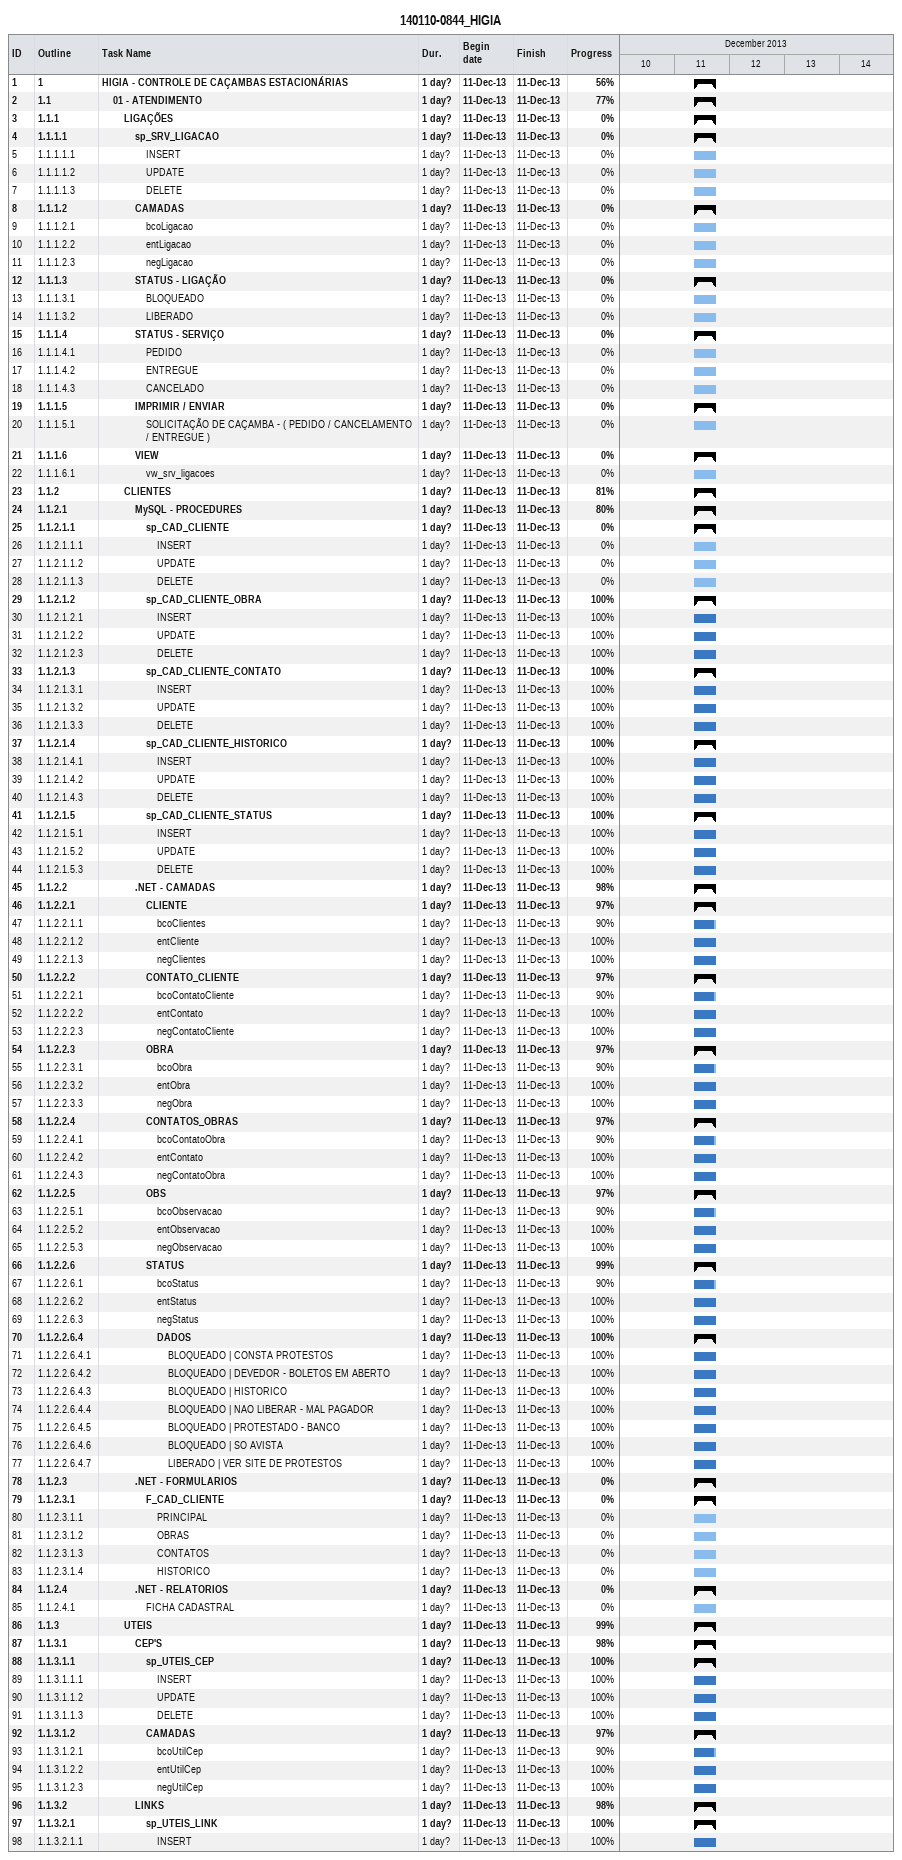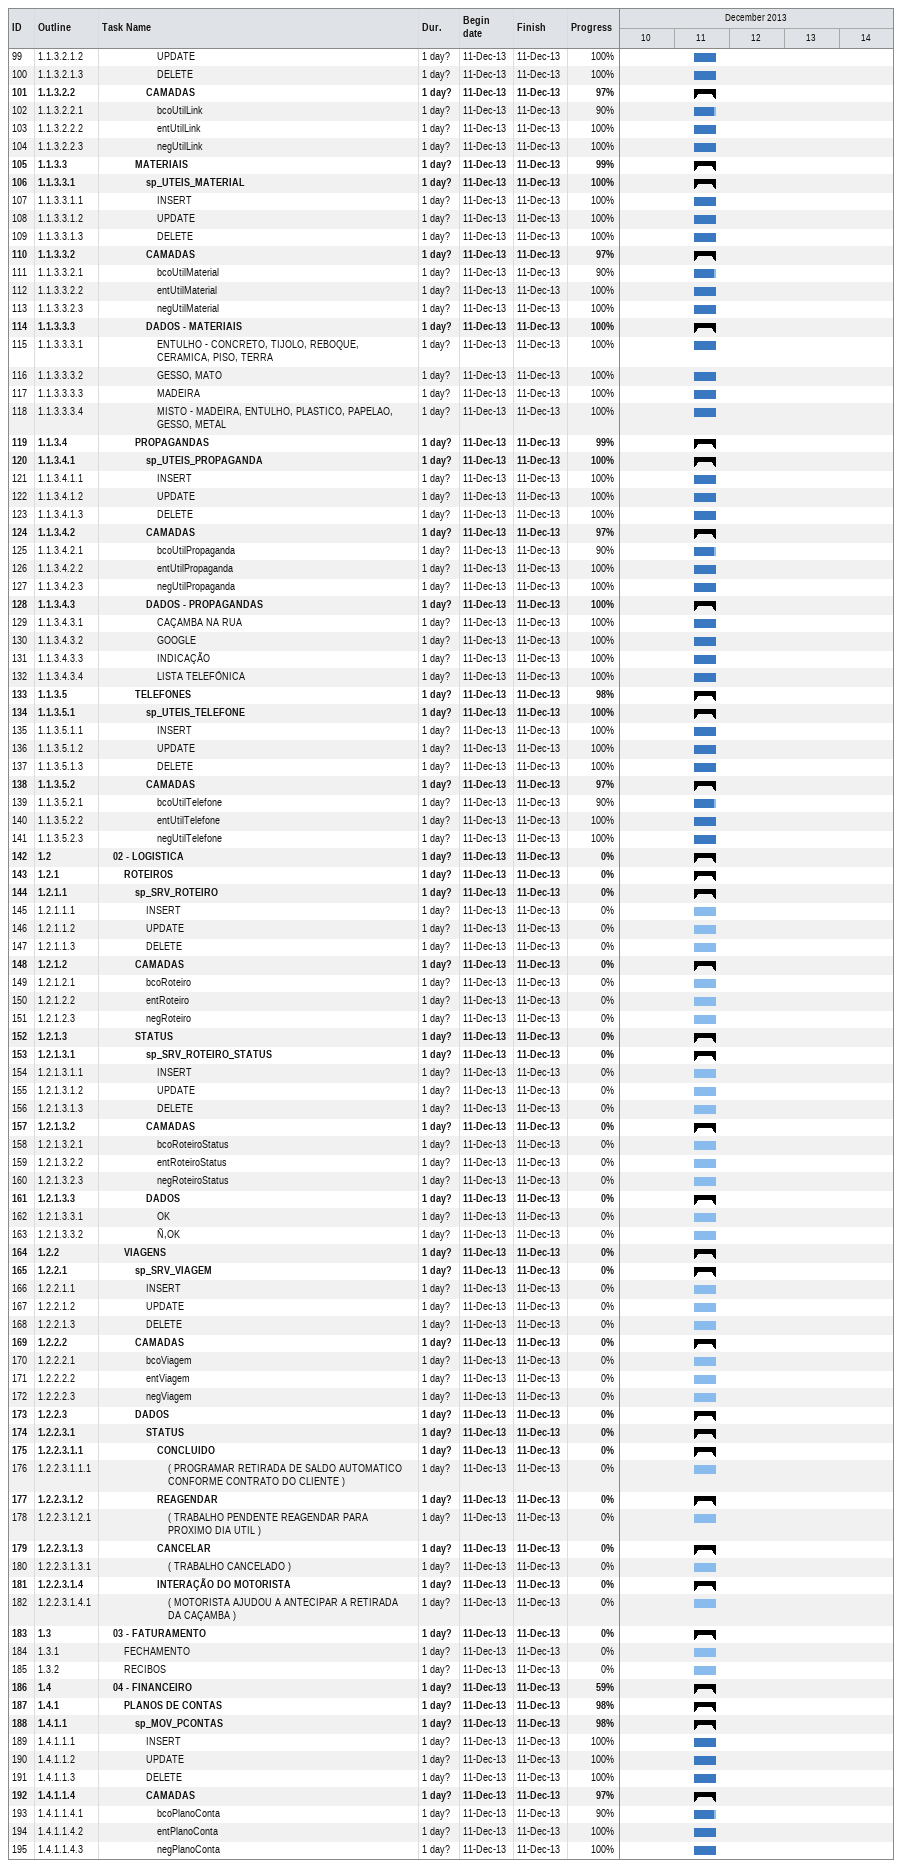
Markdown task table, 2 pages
140110-0844_HIGIA

| ID | WBS | Task | Duration | Start | Finish | % complete |
|---|---|---|---|---|---|---|
| 1 | 1 | **HIGIA - CONTROLE DE CAÇAMBAS ESTACIONÁRIAS** | 1d? | 2013-12-11 | 2013-12-11 | 56 |
| 2 | 1.1 | **01 - ATENDIMENTO** | 1d? | 2013-12-11 | 2013-12-11 | 77 |
| 3 | 1.1.1 | **LIGAÇÕES** | 1d? | 2013-12-11 | 2013-12-11 | 0 |
| 4 | 1.1.1.1 | **sp_SRV_LIGACAO** | 1d? | 2013-12-11 | 2013-12-11 | 0 |
| 5 | 1.1.1.1.1 | INSERT | 1d? | 2013-12-11 | 2013-12-11 | 0 |
| 6 | 1.1.1.1.2 | UPDATE | 1d? | 2013-12-11 | 2013-12-11 | 0 |
| 7 | 1.1.1.1.3 | DELETE | 1d? | 2013-12-11 | 2013-12-11 | 0 |
| 8 | 1.1.1.2 | **CAMADAS** | 1d? | 2013-12-11 | 2013-12-11 | 0 |
| 9 | 1.1.1.2.1 | bcoLigacao | 1d? | 2013-12-11 | 2013-12-11 | 0 |
| 10 | 1.1.1.2.2 | entLigacao | 1d? | 2013-12-11 | 2013-12-11 | 0 |
| 11 | 1.1.1.2.3 | negLigacao | 1d? | 2013-12-11 | 2013-12-11 | 0 |
| 12 | 1.1.1.3 | **STATUS - LIGAÇÃO** | 1d? | 2013-12-11 | 2013-12-11 | 0 |
| 13 | 1.1.1.3.1 | BLOQUEADO | 1d? | 2013-12-11 | 2013-12-11 | 0 |
| 14 | 1.1.1.3.2 | LIBERADO | 1d? | 2013-12-11 | 2013-12-11 | 0 |
| 15 | 1.1.1.4 | **STATUS - SERVIÇO** | 1d? | 2013-12-11 | 2013-12-11 | 0 |
| 16 | 1.1.1.4.1 | PEDIDO | 1d? | 2013-12-11 | 2013-12-11 | 0 |
| 17 | 1.1.1.4.2 | ENTREGUE | 1d? | 2013-12-11 | 2013-12-11 | 0 |
| 18 | 1.1.1.4.3 | CANCELADO | 1d? | 2013-12-11 | 2013-12-11 | 0 |
| 19 | 1.1.1.5 | **IMPRIMIR / ENVIAR** | 1d? | 2013-12-11 | 2013-12-11 | 0 |
| 20 | 1.1.1.5.1 | SOLICITAÇÃO DE CAÇAMBA - ( PEDIDO / CANCELAMENTO / ENTREGUE ) | 1d? | 2013-12-11 | 2013-12-11 | 0 |
| 21 | 1.1.1.6 | **VIEW** | 1d? | 2013-12-11 | 2013-12-11 | 0 |
| 22 | 1.1.1.6.1 | vw_srv_ligacoes | 1d? | 2013-12-11 | 2013-12-11 | 0 |
| 23 | 1.1.2 | **CLIENTES** | 1d? | 2013-12-11 | 2013-12-11 | 81 |
| 24 | 1.1.2.1 | **MySQL - PROCEDURES** | 1d? | 2013-12-11 | 2013-12-11 | 80 |
| 25 | 1.1.2.1.1 | **sp_CAD_CLIENTE** | 1d? | 2013-12-11 | 2013-12-11 | 0 |
| 26 | 1.1.2.1.1.1 | INSERT | 1d? | 2013-12-11 | 2013-12-11 | 0 |
| 27 | 1.1.2.1.1.2 | UPDATE | 1d? | 2013-12-11 | 2013-12-11 | 0 |
| 28 | 1.1.2.1.1.3 | DELETE | 1d? | 2013-12-11 | 2013-12-11 | 0 |
| 29 | 1.1.2.1.2 | **sp_CAD_CLIENTE_OBRA** | 1d? | 2013-12-11 | 2013-12-11 | 100 |
| 30 | 1.1.2.1.2.1 | INSERT | 1d? | 2013-12-11 | 2013-12-11 | 100 |
| 31 | 1.1.2.1.2.2 | UPDATE | 1d? | 2013-12-11 | 2013-12-11 | 100 |
| 32 | 1.1.2.1.2.3 | DELETE | 1d? | 2013-12-11 | 2013-12-11 | 100 |
| 33 | 1.1.2.1.3 | **sp_CAD_CLIENTE_CONTATO** | 1d? | 2013-12-11 | 2013-12-11 | 100 |
| 34 | 1.1.2.1.3.1 | INSERT | 1d? | 2013-12-11 | 2013-12-11 | 100 |
| 35 | 1.1.2.1.3.2 | UPDATE | 1d? | 2013-12-11 | 2013-12-11 | 100 |
| 36 | 1.1.2.1.3.3 | DELETE | 1d? | 2013-12-11 | 2013-12-11 | 100 |
| 37 | 1.1.2.1.4 | **sp_CAD_CLIENTE_HISTORICO** | 1d? | 2013-12-11 | 2013-12-11 | 100 |
| 38 | 1.1.2.1.4.1 | INSERT | 1d? | 2013-12-11 | 2013-12-11 | 100 |
| 39 | 1.1.2.1.4.2 | UPDATE | 1d? | 2013-12-11 | 2013-12-11 | 100 |
| 40 | 1.1.2.1.4.3 | DELETE | 1d? | 2013-12-11 | 2013-12-11 | 100 |
| 41 | 1.1.2.1.5 | **sp_CAD_CLIENTE_STATUS** | 1d? | 2013-12-11 | 2013-12-11 | 100 |
| 42 | 1.1.2.1.5.1 | INSERT | 1d? | 2013-12-11 | 2013-12-11 | 100 |
| 43 | 1.1.2.1.5.2 | UPDATE | 1d? | 2013-12-11 | 2013-12-11 | 100 |
| 44 | 1.1.2.1.5.3 | DELETE | 1d? | 2013-12-11 | 2013-12-11 | 100 |
| 45 | 1.1.2.2 | **.NET - CAMADAS** | 1d? | 2013-12-11 | 2013-12-11 | 98 |
| 46 | 1.1.2.2.1 | **CLIENTE** | 1d? | 2013-12-11 | 2013-12-11 | 97 |
| 47 | 1.1.2.2.1.1 | bcoClientes | 1d? | 2013-12-11 | 2013-12-11 | 90 |
| 48 | 1.1.2.2.1.2 | entCliente | 1d? | 2013-12-11 | 2013-12-11 | 100 |
| 49 | 1.1.2.2.1.3 | negClientes | 1d? | 2013-12-11 | 2013-12-11 | 100 |
| 50 | 1.1.2.2.2 | **CONTATO_CLIENTE** | 1d? | 2013-12-11 | 2013-12-11 | 97 |
| 51 | 1.1.2.2.2.1 | bcoContatoCliente | 1d? | 2013-12-11 | 2013-12-11 | 90 |
| 52 | 1.1.2.2.2.2 | entContato | 1d? | 2013-12-11 | 2013-12-11 | 100 |
| 53 | 1.1.2.2.2.3 | negContatoCliente | 1d? | 2013-12-11 | 2013-12-11 | 100 |
| 54 | 1.1.2.2.3 | **OBRA** | 1d? | 2013-12-11 | 2013-12-11 | 97 |
| 55 | 1.1.2.2.3.1 | bcoObra | 1d? | 2013-12-11 | 2013-12-11 | 90 |
| 56 | 1.1.2.2.3.2 | entObra | 1d? | 2013-12-11 | 2013-12-11 | 100 |
| 57 | 1.1.2.2.3.3 | negObra | 1d? | 2013-12-11 | 2013-12-11 | 100 |
| 58 | 1.1.2.2.4 | **CONTATOS_OBRAS** | 1d? | 2013-12-11 | 2013-12-11 | 97 |
| 59 | 1.1.2.2.4.1 | bcoContatoObra | 1d? | 2013-12-11 | 2013-12-11 | 90 |
| 60 | 1.1.2.2.4.2 | entContato | 1d? | 2013-12-11 | 2013-12-11 | 100 |
| 61 | 1.1.2.2.4.3 | negContatoObra | 1d? | 2013-12-11 | 2013-12-11 | 100 |
| 62 | 1.1.2.2.5 | **OBS** | 1d? | 2013-12-11 | 2013-12-11 | 97 |
| 63 | 1.1.2.2.5.1 | bcoObservacao | 1d? | 2013-12-11 | 2013-12-11 | 90 |
| 64 | 1.1.2.2.5.2 | entObservacao | 1d? | 2013-12-11 | 2013-12-11 | 100 |
| 65 | 1.1.2.2.5.3 | negObservacao | 1d? | 2013-12-11 | 2013-12-11 | 100 |
| 66 | 1.1.2.2.6 | **STATUS** | 1d? | 2013-12-11 | 2013-12-11 | 99 |
| 67 | 1.1.2.2.6.1 | bcoStatus | 1d? | 2013-12-11 | 2013-12-11 | 90 |
| 68 | 1.1.2.2.6.2 | entStatus | 1d? | 2013-12-11 | 2013-12-11 | 100 |
| 69 | 1.1.2.2.6.3 | negStatus | 1d? | 2013-12-11 | 2013-12-11 | 100 |
| 70 | 1.1.2.2.6.4 | **DADOS** | 1d? | 2013-12-11 | 2013-12-11 | 100 |
| 71 | 1.1.2.2.6.4.1 | BLOQUEADO \| CONSTA PROTESTOS | 1d? | 2013-12-11 | 2013-12-11 | 100 |
| 72 | 1.1.2.2.6.4.2 | BLOQUEADO \| DEVEDOR - BOLETOS EM ABERTO | 1d? | 2013-12-11 | 2013-12-11 | 100 |
| 73 | 1.1.2.2.6.4.3 | BLOQUEADO \| HISTORICO | 1d? | 2013-12-11 | 2013-12-11 | 100 |
| 74 | 1.1.2.2.6.4.4 | BLOQUEADO \| NAO LIBERAR - MAL PAGADOR | 1d? | 2013-12-11 | 2013-12-11 | 100 |
| 75 | 1.1.2.2.6.4.5 | BLOQUEADO \| PROTESTADO - BANCO | 1d? | 2013-12-11 | 2013-12-11 | 100 |
| 76 | 1.1.2.2.6.4.6 | BLOQUEADO \| SO AVISTA | 1d? | 2013-12-11 | 2013-12-11 | 100 |
| 77 | 1.1.2.2.6.4.7 | LIBERADO \| VER SITE DE PROTESTOS | 1d? | 2013-12-11 | 2013-12-11 | 100 |
| 78 | 1.1.2.3 | **.NET - FORMULARIOS** | 1d? | 2013-12-11 | 2013-12-11 | 0 |
| 79 | 1.1.2.3.1 | **F_CAD_CLIENTE** | 1d? | 2013-12-11 | 2013-12-11 | 0 |
| 80 | 1.1.2.3.1.1 | PRINCIPAL | 1d? | 2013-12-11 | 2013-12-11 | 0 |
| 81 | 1.1.2.3.1.2 | OBRAS | 1d? | 2013-12-11 | 2013-12-11 | 0 |
| 82 | 1.1.2.3.1.3 | CONTATOS | 1d? | 2013-12-11 | 2013-12-11 | 0 |
| 83 | 1.1.2.3.1.4 | HISTORICO | 1d? | 2013-12-11 | 2013-12-11 | 0 |
| 84 | 1.1.2.4 | **.NET - RELATORIOS** | 1d? | 2013-12-11 | 2013-12-11 | 0 |
| 85 | 1.1.2.4.1 | FICHA CADASTRAL | 1d? | 2013-12-11 | 2013-12-11 | 0 |
| 86 | 1.1.3 | **UTEIS** | 1d? | 2013-12-11 | 2013-12-11 | 99 |
| 87 | 1.1.3.1 | **CEP'S** | 1d? | 2013-12-11 | 2013-12-11 | 98 |
| 88 | 1.1.3.1.1 | **sp_UTEIS_CEP** | 1d? | 2013-12-11 | 2013-12-11 | 100 |
| 89 | 1.1.3.1.1.1 | INSERT | 1d? | 2013-12-11 | 2013-12-11 | 100 |
| 90 | 1.1.3.1.1.2 | UPDATE | 1d? | 2013-12-11 | 2013-12-11 | 100 |
| 91 | 1.1.3.1.1.3 | DELETE | 1d? | 2013-12-11 | 2013-12-11 | 100 |
| 92 | 1.1.3.1.2 | **CAMADAS** | 1d? | 2013-12-11 | 2013-12-11 | 97 |
| 93 | 1.1.3.1.2.1 | bcoUtilCep | 1d? | 2013-12-11 | 2013-12-11 | 90 |
| 94 | 1.1.3.1.2.2 | entUtilCep | 1d? | 2013-12-11 | 2013-12-11 | 100 |
| 95 | 1.1.3.1.2.3 | negUtilCep | 1d? | 2013-12-11 | 2013-12-11 | 100 |
| 96 | 1.1.3.2 | **LINKS** | 1d? | 2013-12-11 | 2013-12-11 | 98 |
| 97 | 1.1.3.2.1 | **sp_UTEIS_LINK** | 1d? | 2013-12-11 | 2013-12-11 | 100 |
| 98 | 1.1.3.2.1.1 | INSERT | 1d? | 2013-12-11 | 2013-12-11 | 100 |
| 99 | 1.1.3.2.1.2 | UPDATE | 1d? | 2013-12-11 | 2013-12-11 | 100 |
| 100 | 1.1.3.2.1.3 | DELETE | 1d? | 2013-12-11 | 2013-12-11 | 100 |
| 101 | 1.1.3.2.2 | **CAMADAS** | 1d? | 2013-12-11 | 2013-12-11 | 97 |
| 102 | 1.1.3.2.2.1 | bcoUtilLink | 1d? | 2013-12-11 | 2013-12-11 | 90 |
| 103 | 1.1.3.2.2.2 | entUtilLink | 1d? | 2013-12-11 | 2013-12-11 | 100 |
| 104 | 1.1.3.2.2.3 | negUtilLink | 1d? | 2013-12-11 | 2013-12-11 | 100 |
| 105 | 1.1.3.3 | **MATERIAIS** | 1d? | 2013-12-11 | 2013-12-11 | 99 |
| 106 | 1.1.3.3.1 | **sp_UTEIS_MATERIAL** | 1d? | 2013-12-11 | 2013-12-11 | 100 |
| 107 | 1.1.3.3.1.1 | INSERT | 1d? | 2013-12-11 | 2013-12-11 | 100 |
| 108 | 1.1.3.3.1.2 | UPDATE | 1d? | 2013-12-11 | 2013-12-11 | 100 |
| 109 | 1.1.3.3.1.3 | DELETE | 1d? | 2013-12-11 | 2013-12-11 | 100 |
| 110 | 1.1.3.3.2 | **CAMADAS** | 1d? | 2013-12-11 | 2013-12-11 | 97 |
| 111 | 1.1.3.3.2.1 | bcoUtilMaterial | 1d? | 2013-12-11 | 2013-12-11 | 90 |
| 112 | 1.1.3.3.2.2 | entUtilMaterial | 1d? | 2013-12-11 | 2013-12-11 | 100 |
| 113 | 1.1.3.3.2.3 | negUtilMaterial | 1d? | 2013-12-11 | 2013-12-11 | 100 |
| 114 | 1.1.3.3.3 | **DADOS - MATERIAIS** | 1d? | 2013-12-11 | 2013-12-11 | 100 |
| 115 | 1.1.3.3.3.1 | ENTULHO - CONCRETO, TIJOLO, REBOQUE, CERAMICA, PISO, TERRA | 1d? | 2013-12-11 | 2013-12-11 | 100 |
| 116 | 1.1.3.3.3.2 | GESSO, MATO | 1d? | 2013-12-11 | 2013-12-11 | 100 |
| 117 | 1.1.3.3.3.3 | MADEIRA | 1d? | 2013-12-11 | 2013-12-11 | 100 |
| 118 | 1.1.3.3.3.4 | MISTO - MADEIRA, ENTULHO, PLASTICO, PAPELAO, GESSO, METAL | 1d? | 2013-12-11 | 2013-12-11 | 100 |
| 119 | 1.1.3.4 | **PROPAGANDAS** | 1d? | 2013-12-11 | 2013-12-11 | 99 |
| 120 | 1.1.3.4.1 | **sp_UTEIS_PROPAGANDA** | 1d? | 2013-12-11 | 2013-12-11 | 100 |
| 121 | 1.1.3.4.1.1 | INSERT | 1d? | 2013-12-11 | 2013-12-11 | 100 |
| 122 | 1.1.3.4.1.2 | UPDATE | 1d? | 2013-12-11 | 2013-12-11 | 100 |
| 123 | 1.1.3.4.1.3 | DELETE | 1d? | 2013-12-11 | 2013-12-11 | 100 |
| 124 | 1.1.3.4.2 | **CAMADAS** | 1d? | 2013-12-11 | 2013-12-11 | 97 |
| 125 | 1.1.3.4.2.1 | bcoUtilPropaganda | 1d? | 2013-12-11 | 2013-12-11 | 90 |
| 126 | 1.1.3.4.2.2 | entUtilPropaganda | 1d? | 2013-12-11 | 2013-12-11 | 100 |
| 127 | 1.1.3.4.2.3 | negUtilPropaganda | 1d? | 2013-12-11 | 2013-12-11 | 100 |
| 128 | 1.1.3.4.3 | **DADOS - PROPAGANDAS** | 1d? | 2013-12-11 | 2013-12-11 | 100 |
| 129 | 1.1.3.4.3.1 | CAÇAMBA NA RUA | 1d? | 2013-12-11 | 2013-12-11 | 100 |
| 130 | 1.1.3.4.3.2 | GOOGLE | 1d? | 2013-12-11 | 2013-12-11 | 100 |
| 131 | 1.1.3.4.3.3 | INDICAÇÃO | 1d? | 2013-12-11 | 2013-12-11 | 100 |
| 132 | 1.1.3.4.3.4 | LISTA TELEFÔNICA | 1d? | 2013-12-11 | 2013-12-11 | 100 |
| 133 | 1.1.3.5 | **TELEFONES** | 1d? | 2013-12-11 | 2013-12-11 | 98 |
| 134 | 1.1.3.5.1 | **sp_UTEIS_TELEFONE** | 1d? | 2013-12-11 | 2013-12-11 | 100 |
| 135 | 1.1.3.5.1.1 | INSERT | 1d? | 2013-12-11 | 2013-12-11 | 100 |
| 136 | 1.1.3.5.1.2 | UPDATE | 1d? | 2013-12-11 | 2013-12-11 | 100 |
| 137 | 1.1.3.5.1.3 | DELETE | 1d? | 2013-12-11 | 2013-12-11 | 100 |
| 138 | 1.1.3.5.2 | **CAMADAS** | 1d? | 2013-12-11 | 2013-12-11 | 97 |
| 139 | 1.1.3.5.2.1 | bcoUtilTelefone | 1d? | 2013-12-11 | 2013-12-11 | 90 |
| 140 | 1.1.3.5.2.2 | entUtilTelefone | 1d? | 2013-12-11 | 2013-12-11 | 100 |
| 141 | 1.1.3.5.2.3 | negUtilTelefone | 1d? | 2013-12-11 | 2013-12-11 | 100 |
| 142 | 1.2 | **02 - LOGISTICA** | 1d? | 2013-12-11 | 2013-12-11 | 0 |
| 143 | 1.2.1 | **ROTEIROS** | 1d? | 2013-12-11 | 2013-12-11 | 0 |
| 144 | 1.2.1.1 | **sp_SRV_ROTEIRO** | 1d? | 2013-12-11 | 2013-12-11 | 0 |
| 145 | 1.2.1.1.1 | INSERT | 1d? | 2013-12-11 | 2013-12-11 | 0 |
| 146 | 1.2.1.1.2 | UPDATE | 1d? | 2013-12-11 | 2013-12-11 | 0 |
| 147 | 1.2.1.1.3 | DELETE | 1d? | 2013-12-11 | 2013-12-11 | 0 |
| 148 | 1.2.1.2 | **CAMADAS** | 1d? | 2013-12-11 | 2013-12-11 | 0 |
| 149 | 1.2.1.2.1 | bcoRoteiro | 1d? | 2013-12-11 | 2013-12-11 | 0 |
| 150 | 1.2.1.2.2 | entRoteiro | 1d? | 2013-12-11 | 2013-12-11 | 0 |
| 151 | 1.2.1.2.3 | negRoteiro | 1d? | 2013-12-11 | 2013-12-11 | 0 |
| 152 | 1.2.1.3 | **STATUS** | 1d? | 2013-12-11 | 2013-12-11 | 0 |
| 153 | 1.2.1.3.1 | **sp_SRV_ROTEIRO_STATUS** | 1d? | 2013-12-11 | 2013-12-11 | 0 |
| 154 | 1.2.1.3.1.1 | INSERT | 1d? | 2013-12-11 | 2013-12-11 | 0 |
| 155 | 1.2.1.3.1.2 | UPDATE | 1d? | 2013-12-11 | 2013-12-11 | 0 |
| 156 | 1.2.1.3.1.3 | DELETE | 1d? | 2013-12-11 | 2013-12-11 | 0 |
| 157 | 1.2.1.3.2 | **CAMADAS** | 1d? | 2013-12-11 | 2013-12-11 | 0 |
| 158 | 1.2.1.3.2.1 | bcoRoteiroStatus | 1d? | 2013-12-11 | 2013-12-11 | 0 |
| 159 | 1.2.1.3.2.2 | entRoteiroStatus | 1d? | 2013-12-11 | 2013-12-11 | 0 |
| 160 | 1.2.1.3.2.3 | negRoteiroStatus | 1d? | 2013-12-11 | 2013-12-11 | 0 |
| 161 | 1.2.1.3.3 | **DADOS** | 1d? | 2013-12-11 | 2013-12-11 | 0 |
| 162 | 1.2.1.3.3.1 | OK | 1d? | 2013-12-11 | 2013-12-11 | 0 |
| 163 | 1.2.1.3.3.2 | Ñ,OK | 1d? | 2013-12-11 | 2013-12-11 | 0 |
| 164 | 1.2.2 | **VIAGENS** | 1d? | 2013-12-11 | 2013-12-11 | 0 |
| 165 | 1.2.2.1 | **sp_SRV_VIAGEM** | 1d? | 2013-12-11 | 2013-12-11 | 0 |
| 166 | 1.2.2.1.1 | INSERT | 1d? | 2013-12-11 | 2013-12-11 | 0 |
| 167 | 1.2.2.1.2 | UPDATE | 1d? | 2013-12-11 | 2013-12-11 | 0 |
| 168 | 1.2.2.1.3 | DELETE | 1d? | 2013-12-11 | 2013-12-11 | 0 |
| 169 | 1.2.2.2 | **CAMADAS** | 1d? | 2013-12-11 | 2013-12-11 | 0 |
| 170 | 1.2.2.2.1 | bcoViagem | 1d? | 2013-12-11 | 2013-12-11 | 0 |
| 171 | 1.2.2.2.2 | entViagem | 1d? | 2013-12-11 | 2013-12-11 | 0 |
| 172 | 1.2.2.2.3 | negViagem | 1d? | 2013-12-11 | 2013-12-11 | 0 |
| 173 | 1.2.2.3 | **DADOS** | 1d? | 2013-12-11 | 2013-12-11 | 0 |
| 174 | 1.2.2.3.1 | **STATUS** | 1d? | 2013-12-11 | 2013-12-11 | 0 |
| 175 | 1.2.2.3.1.1 | **CONCLUIDO** | 1d? | 2013-12-11 | 2013-12-11 | 0 |
| 176 | 1.2.2.3.1.1.1 | ( PROGRAMAR RETIRADA DE SALDO AUTOMATICO CONFORME CONTRATO DO CLIENTE ) | 1d? | 2013-12-11 | 2013-12-11 | 0 |
| 177 | 1.2.2.3.1.2 | **REAGENDAR** | 1d? | 2013-12-11 | 2013-12-11 | 0 |
| 178 | 1.2.2.3.1.2.1 | ( TRABALHO PENDENTE REAGENDAR PARA PROXIMO DIA UTIL ) | 1d? | 2013-12-11 | 2013-12-11 | 0 |
| 179 | 1.2.2.3.1.3 | **CANCELAR** | 1d? | 2013-12-11 | 2013-12-11 | 0 |
| 180 | 1.2.2.3.1.3.1 | ( TRABALHO CANCELADO ) | 1d? | 2013-12-11 | 2013-12-11 | 0 |
| 181 | 1.2.2.3.1.4 | **INTERAÇÃO DO MOTORISTA** | 1d? | 2013-12-11 | 2013-12-11 | 0 |
| 182 | 1.2.2.3.1.4.1 | ( MOTORISTA AJUDOU A ANTECIPAR A RETIRADA DA CAÇAMBA ) | 1d? | 2013-12-11 | 2013-12-11 | 0 |
| 183 | 1.3 | **03 - FATURAMENTO** | 1d? | 2013-12-11 | 2013-12-11 | 0 |
| 184 | 1.3.1 | FECHAMENTO | 1d? | 2013-12-11 | 2013-12-11 | 0 |
| 185 | 1.3.2 | RECIBOS | 1d? | 2013-12-11 | 2013-12-11 | 0 |
| 186 | 1.4 | **04 - FINANCEIRO** | 1d? | 2013-12-11 | 2013-12-11 | 59 |
| 187 | 1.4.1 | **PLANOS DE CONTAS** | 1d? | 2013-12-11 | 2013-12-11 | 98 |
| 188 | 1.4.1.1 | **sp_MOV_PCONTAS** | 1d? | 2013-12-11 | 2013-12-11 | 98 |
| 189 | 1.4.1.1.1 | INSERT | 1d? | 2013-12-11 | 2013-12-11 | 100 |
| 190 | 1.4.1.1.2 | UPDATE | 1d? | 2013-12-11 | 2013-12-11 | 100 |
| 191 | 1.4.1.1.3 | DELETE | 1d? | 2013-12-11 | 2013-12-11 | 100 |
| 192 | 1.4.1.1.4 | **CAMADAS** | 1d? | 2013-12-11 | 2013-12-11 | 97 |
| 193 | 1.4.1.1.4.1 | bcoPlanoConta | 1d? | 2013-12-11 | 2013-12-11 | 90 |
| 194 | 1.4.1.1.4.2 | entPlanoConta | 1d? | 2013-12-11 | 2013-12-11 | 100 |
| 195 | 1.4.1.1.4.3 | negPlanoConta | 1d? | 2013-12-11 | 2013-12-11 | 100 |
